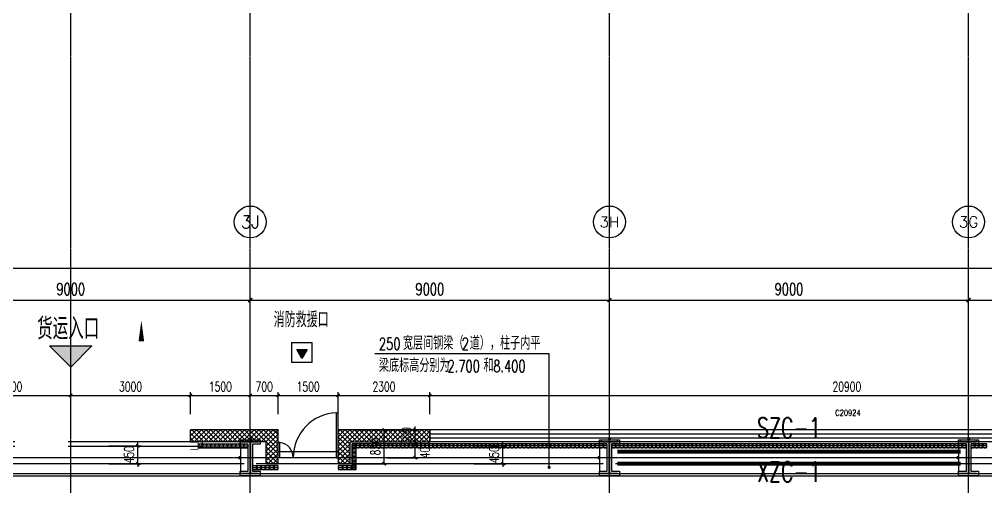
# Model space of a CAD drawing. Extents: x -954573 to 446329, y 489853 to 1226784.
# Drawn here: x -206642 to -182425, y 619996 to 631699 of the extents above; entities that cross this region are included whole.
import ezdxf
from ezdxf.enums import TextEntityAlignment as Align

# ---------------------------------------------------------------- set-up
doc = ezdxf.new("R2010")
doc.units = 0
doc.header["$LTSCALE"] = 10
doc.header["$MEASUREMENT"] = 0
for name, pattern in [('10平面$0$10平面$0$DASH', [0.35, 0.25, -0.1]), ('10平面$0$CENTER', [2, 1.25, -0.25, 0.25, -0.25]), ('10平面$0$DOTE', [2.42, 2, -0.2, 0.02, -0.2]), ('10平面$1$DASH', [0.35, 0.25, -0.1])]:
    doc.linetypes.add(name, pattern=pattern)
doc.layers.get('Defpoints').update_dxf_attribs({"color": 210})
for name, color, linetype in [('10平面$0$10平面$0$WINDOW', 8, 'Continuous'), ('10平面$0$A-AXIS-D', 8, 'Continuous'), ('10平面$0$A-AXIS-DOTE', 8, '10平面$0$DOTE'), ('10平面$0$A-AXIS-DP', 8, 'Continuous'), ('10平面$0$A-AXIS-SYMB', 8, 'Continuous'), ('10平面$0$A-HATCH-2', 8, 'Continuous'), ('10平面$0$A-HRAIL', 8, 'Continuous'), ('10平面$0$A-SFCE', 8, 'Continuous'), ('10平面$0$A-TEXT', 8, 'Continuous'), ('10平面$0$A-WINDOW', 8, 'Continuous'), ('10平面$0$AS-COLN', 8, 'Continuous'), ('10平面$0$AS-WALL', 8, 'Continuous'), ('10平面$0$DIM_SYMB', 8, 'Continuous'), ('10平面$0$FH-line', 8, 'Continuous'), ('10平面$0$FH-tri', 8, 'Continuous'), ('10平面$0$PUB_HATCH', 8, 'Continuous'), ('10平面$0$PUB_TEXT', 8, 'Continuous'), ('10平面$0$RP-N2-01$0$$0$A-WIND-J', 8, 'Continuous'), ('10平面$0$RP-N2-01$0$A-WIND-J', 8, 'Continuous'), ('10平面$0$建-窗', 8, 'Continuous'), ('10平面$0$建-门窗编号', 8, 'Continuous'), ('A-LIN-V', 9, 'Continuous')]:
    doc.layers.add(name, color=color, linetype=linetype)
doc.layers.add('10平面$0$THIN', color=7, linetype='Continuous', lineweight=0)
doc.layers.add('10平面$0$柱间支撑', color=6, linetype='10平面$0$CENTER', lineweight=0)
doc.styles.add('10平面$0$_TCH_AXIS', font='COMPLEX', dxfattribs={"bigfont": 'GBCBIG'})
doc.styles.add('10平面$0$_TCH_DIM', font='SIMPLEX', dxfattribs={"bigfont": 'GBCBIG'})
doc.styles.add('10平面$0$_TCH_DIM_T3', font='SIMPLEX', dxfattribs={"width": 0.705882, "bigfont": 'GBCBIG'})
doc.styles.add('10平面$0$A-STANDARD', font='SIMPLEX', dxfattribs={"bigfont": 'GBCBIG'})
doc.styles.add('10平面$0$A-WIN-LABEL', font='SIMPLEX', dxfattribs={"bigfont": 'GBCBIG'})
doc.styles.add('10平面$0$TSSD_Rein', font='tj-romans1.shx', dxfattribs={"width": 0.7, "bigfont": 'tj-hztxt.shx'})
doc.dimstyles.new('10平面$0$_TCH_ARCH&&10', dxfattribs={"dimtxt": 29.75, "dimasz": 10, "dimexe": 10, "dimexo": 10, "dimgap": 12.625, "dimtad": 1, "dimdec": 0, "dimzin": 0, "dimdsep": 46, "dimtxsty": '10平面$0$_TCH_DIM_T3', "dimblk": '10平面$0$_ArchTick', "dimcen": 0.09, "dimclrt": 7, "dimazin": 2, "dimtfac": 1, "dimtdec": 0, "dimtix": 1, "dimtmove": 2, "dimatfit": 3, "dimfxl": 0, "dimtolj": 1, "dimtzin": 0, "dimarcsym": 0})
doc.dimstyles.new('10平面$0$_TCH_ARCH&&100', dxfattribs={"dimtxt": 297.5, "dimasz": 100, "dimexe": 100, "dimexo": 100, "dimgap": 126.25, "dimtad": 1, "dimdec": 0, "dimzin": 0, "dimdsep": 46, "dimtxsty": '10平面$0$_TCH_DIM_T3', "dimblk": '10平面$0$_ArchTick', "dimcen": 0.09, "dimclrt": 7, "dimazin": 2, "dimtfac": 1, "dimtdec": 0, "dimtix": 1, "dimtmove": 2, "dimatfit": 3, "dimfxl": 0, "dimtolj": 1, "dimtzin": 0, "dimarcsym": 0})
doc.dimstyles.new('10平面$0$_TCH_ARCH&&80', dxfattribs={"dimtxt": 238, "dimasz": 80, "dimexe": 80, "dimexo": 80, "dimgap": 101, "dimtad": 1, "dimdec": 0, "dimzin": 0, "dimdsep": 46, "dimtxsty": '10平面$0$_TCH_DIM_T3', "dimblk": '10平面$0$_ArchTick', "dimcen": 0.09, "dimclrt": 7, "dimazin": 2, "dimtfac": 1, "dimtdec": 0, "dimtix": 1, "dimtmove": 2, "dimatfit": 3, "dimfxl": 0, "dimtolj": 1, "dimtzin": 0, "dimarcsym": 0})
pattern_1 = [(45, (60, 0), (-60.000061, 60.000061), []), (135, (60, 0), (-60.000061, -60.000061), [])]

# ---------------------------------------------------------------- blocks, each defined once
blk = doc.blocks.new('10平面$0$_ArchTick')
at = {"color": 0, "linetype": 'ByBlock', "const_width": 0.4}
blk.add_lwpolyline([(-0.5, -0.5), (0.5, 0.5)], dxfattribs=at)
blk = doc.blocks.new('*D3101')
at = {"layer": '10平面$0$A-AXIS-D', "color": 0, "lineweight": -2}
for p, q in [((10882, -180910), (10882, -180052)), ((10882, -180152), (19882, -180152)), ((19882, -180910), (19882, -180052))]:
    blk.add_line(p, q, dxfattribs=at)
at = {"layer": 'Defpoints', "color": 0}
for p in [(19882, -180152), (10882, -181010), (19882, -181010)]:
    blk.add_point(p, dxfattribs=at)
at = {"layer": '10平面$0$A-AXIS-D', "color": 0, "lineweight": -2, "xscale": 100, "yscale": 100, "zscale": 100, "rotation": 180}
blk.add_blockref('10平面$0$_ArchTick', (10882, -180152), dxfattribs=at)
at = {"layer": '10平面$0$A-AXIS-D', "color": 0, "lineweight": -2, "xscale": 100, "yscale": 100, "zscale": 100}
blk.add_blockref('10平面$0$_ArchTick', (19882, -180152), dxfattribs=at)
at = {"layer": '10平面$0$A-AXIS-D', "color": 7, "insert": (15382, -179877), "char_height": 297.5, "attachment_point": 5, "style": '10平面$0$_TCH_DIM_T3'}
blk.add_mtext('\\A1;9000', dxfattribs=at)
blk = doc.blocks.new('*D3102')
at = {"layer": '10平面$0$A-AXIS-D', "color": 0, "lineweight": -2}
for p, q in [((19882, -180910), (19882, -180052)), ((19882, -180152), (28882, -180152)), ((28882, -180910), (28882, -180052))]:
    blk.add_line(p, q, dxfattribs=at)
at = {"layer": 'Defpoints', "color": 0}
for p in [(28882, -180152), (19882, -181010), (28882, -181010)]:
    blk.add_point(p, dxfattribs=at)
at = {"layer": '10平面$0$A-AXIS-D', "color": 0, "lineweight": -2, "xscale": 100, "yscale": 100, "zscale": 100, "rotation": 180}
blk.add_blockref('10平面$0$_ArchTick', (19882, -180152), dxfattribs=at)
at = {"layer": '10平面$0$A-AXIS-D', "color": 0, "lineweight": -2, "xscale": 100, "yscale": 100, "zscale": 100}
blk.add_blockref('10平面$0$_ArchTick', (28882, -180152), dxfattribs=at)
at = {"layer": '10平面$0$A-AXIS-D', "color": 7, "insert": (24382, -179877), "char_height": 297.5, "attachment_point": 5, "style": '10平面$0$_TCH_DIM_T3'}
blk.add_mtext('\\A1;9000', dxfattribs=at)
blk = doc.blocks.new('*D3103')
at = {"layer": '10平面$0$A-AXIS-D', "color": 0, "lineweight": -2}
for p, q in [((28882, -180910), (28882, -180052)), ((28882, -180152), (37882, -180152)), ((37882, -180910), (37882, -180052))]:
    blk.add_line(p, q, dxfattribs=at)
at = {"layer": 'Defpoints', "color": 0}
for p in [(37882, -180152), (28882, -181010), (37882, -181010)]:
    blk.add_point(p, dxfattribs=at)
at = {"layer": '10平面$0$A-AXIS-D', "color": 0, "lineweight": -2, "xscale": 100, "yscale": 100, "zscale": 100, "rotation": 180}
blk.add_blockref('10平面$0$_ArchTick', (28882, -180152), dxfattribs=at)
at = {"layer": '10平面$0$A-AXIS-D', "color": 0, "lineweight": -2, "xscale": 100, "yscale": 100, "zscale": 100}
blk.add_blockref('10平面$0$_ArchTick', (37882, -180152), dxfattribs=at)
at = {"layer": '10平面$0$A-AXIS-D', "color": 7, "insert": (33382, -179877), "char_height": 297.5, "attachment_point": 5, "style": '10平面$0$_TCH_DIM_T3'}
blk.add_mtext('\\A1;9000', dxfattribs=at)
blk = doc.blocks.new('*D3104')
at = {"layer": '10平面$0$A-AXIS-D', "color": 0, "lineweight": -2}
for p, q in [((37882, -180910), (37882, -180052)), ((37882, -180152), (46882, -180152)), ((46882, -180910), (46882, -180052))]:
    blk.add_line(p, q, dxfattribs=at)
at = {"layer": 'Defpoints', "color": 0}
for p in [(46882, -180152), (37882, -181010), (46882, -181010)]:
    blk.add_point(p, dxfattribs=at)
at = {"layer": '10平面$0$A-AXIS-D', "color": 0, "lineweight": -2, "xscale": 100, "yscale": 100, "zscale": 100, "rotation": 180}
blk.add_blockref('10平面$0$_ArchTick', (37882, -180152), dxfattribs=at)
at = {"layer": '10平面$0$A-AXIS-D', "color": 0, "lineweight": -2, "xscale": 100, "yscale": 100, "zscale": 100}
blk.add_blockref('10平面$0$_ArchTick', (46882, -180152), dxfattribs=at)
at = {"layer": '10平面$0$A-AXIS-D', "color": 7, "insert": (42382, -179877), "char_height": 297.5, "attachment_point": 5, "style": '10平面$0$_TCH_DIM_T3'}
blk.add_mtext('\\A1;9000', dxfattribs=at)
blk = doc.blocks.new('*D3111')
at = {"layer": '10平面$0$A-AXIS-D', "color": 0, "lineweight": -2}
for p, q in [((-93018, -180810), (-93018, -179252)), ((-93018, -179352), (92682, -179352)), ((92682, -180810), (92682, -179252))]:
    blk.add_line(p, q, dxfattribs=at)
at = {"layer": 'Defpoints', "color": 0}
for p in [(92682, -179352), (-93018, -180910), (92682, -180910)]:
    blk.add_point(p, dxfattribs=at)
at = {"layer": '10平面$0$A-AXIS-D', "color": 0, "lineweight": -2, "xscale": 100, "yscale": 100, "zscale": 100, "rotation": 180}
blk.add_blockref('10平面$0$_ArchTick', (-93018, -179352), dxfattribs=at)
at = {"layer": '10平面$0$A-AXIS-D', "color": 0, "lineweight": -2, "xscale": 100, "yscale": 100, "zscale": 100}
blk.add_blockref('10平面$0$_ArchTick', (92682, -179352), dxfattribs=at)
at = {"layer": '10平面$0$A-AXIS-D', "color": 7, "insert": (-168, -179077), "char_height": 297.5, "attachment_point": 5, "style": '10平面$0$_TCH_DIM_T3'}
blk.add_mtext('\\A1;185700', dxfattribs=at)
blk = doc.blocks.new('10平面$0$JYC-1')
at = {"layer": '10平面$0$FH-tri'}
h = blk.add_hatch(color=2, dxfattribs=at)
h.dxf.hatch_style = 1
h.paths.add_polyline_path([(-154709, 26180), (-153459, 27430), (-153459, 26180)])
at = {"layer": '10平面$0$FH-tri', "color": 2}
blk.add_lwpolyline([(-154709, 26180), (-153459, 27430), (-153459, 27430), (-153459, 26180)], close=True, dxfattribs=at)
at = {"layer": '10平面$0$A-TEXT', "style": '10平面$0$A-STANDARD'}
blk.add_text('货运入口', height=900.2, rotation=45, dxfattribs=at).set_placement((-155267, 26005))
blk = doc.blocks.new('*D3387')
at = {"layer": '10平面$0$A-AXIS-DP', "color": 0, "lineweight": -2}
for p, q in [((-204400, 621020), (-203592, 621020)), ((-203672, 621020), (-203672, 621100)), ((-203672, 620570), (-203672, 621020)), ((-204400, 620570), (-203592, 620570)), ((-203672, 620570), (-203672, 620490))]:
    blk.add_line(p, q, dxfattribs=at)
at = {"layer": 'Defpoints', "color": 0}
for p in [(-204480, 621020), (-203672, 621020), (-204480, 620570)]:
    blk.add_point(p, dxfattribs=at)
at = {"layer": '10平面$0$A-AXIS-DP', "color": 0, "lineweight": -2, "xscale": 80, "yscale": 80, "zscale": 80}
for p, rotation in [((-203672, 621020), 270), ((-203672, 620570), 90)]:
    blk.add_blockref('10平面$0$_ArchTick', p, dxfattribs=dict(at, rotation=rotation))
at = {"layer": '10平面$0$A-AXIS-DP', "color": 7, "insert": (-203892, 620795), "char_height": 238, "attachment_point": 5, "rotation": 90, "style": '10平面$0$_TCH_DIM_T3'}
blk.add_mtext('\\A1;450', dxfattribs=at)
blk = doc.blocks.new('*D3390')
at = {"layer": '10平面$0$A-AXIS-DP', "color": 0, "lineweight": -2}
for p, q in [((-195250, 621020), (-194442, 621020)), ((-194522, 621020), (-194522, 621100)), ((-194522, 620570), (-194522, 621020)), ((-195250, 620570), (-194442, 620570)), ((-194522, 620570), (-194522, 620490))]:
    blk.add_line(p, q, dxfattribs=at)
at = {"layer": 'Defpoints', "color": 0}
for p in [(-195330, 621020), (-194522, 621020), (-195330, 620570)]:
    blk.add_point(p, dxfattribs=at)
at = {"layer": '10平面$0$A-AXIS-DP', "color": 0, "lineweight": -2, "xscale": 80, "yscale": 80, "zscale": 80}
for p, rotation in [((-194522, 621020), 270), ((-194522, 620570), 90)]:
    blk.add_blockref('10平面$0$_ArchTick', p, dxfattribs=dict(at, rotation=rotation))
at = {"layer": '10平面$0$A-AXIS-DP', "color": 7, "insert": (-194742, 620795), "char_height": 238, "attachment_point": 5, "rotation": 90, "style": '10平面$0$_TCH_DIM_T3'}
blk.add_mtext('\\A1;450', dxfattribs=at)
blk = doc.blocks.new('10平面$0$4324324')
at = {"layer": '10平面$0$A-HATCH-2', "linetype": '10平面$1$DASH'}
blk.add_line((-294754.2, 620270), (-135554.2, 620270), dxfattribs=at)
blk = doc.blocks.new('*D3408')
at = {"layer": '10平面$0$A-AXIS-DP', "color": 0, "lineweight": -2}
for p, q in [((-165054, 621030), (-165054, 621079)), ((-165054, 621069), (-164654, 621069)), ((-164654, 621030), (-164654, 621079))]:
    blk.add_line(p, q, dxfattribs=at)
at = {"layer": 'Defpoints', "color": 0}
for p in [(-165054, 621020), (-164654, 621069), (-164654, 621020)]:
    blk.add_point(p, dxfattribs=at)
at = {"layer": '10平面$0$A-AXIS-DP', "color": 0, "lineweight": -2, "xscale": 10, "yscale": 10, "zscale": 10, "rotation": 180}
blk.add_blockref('10平面$0$_ArchTick', (-165054, 621069), dxfattribs=at)
at = {"layer": '10平面$0$A-AXIS-DP', "color": 0, "lineweight": -2, "xscale": 10, "yscale": 10, "zscale": 10}
blk.add_blockref('10平面$0$_ArchTick', (-164654, 621069), dxfattribs=at)
at = {"layer": '10平面$0$A-AXIS-DP', "color": 7, "insert": (-164854, 621096), "char_height": 29.8, "attachment_point": 5, "style": '10平面$0$_TCH_DIM_T3'}
blk.add_mtext('\\A1;400', dxfattribs=at)
blk = doc.blocks.new('*D3409')
at = {"layer": '10平面$0$A-AXIS-DP', "color": 0, "lineweight": -2}
for p, q in [((-165064, 621020), (-165105, 621020)), ((-165095, 620220), (-165095, 621020)), ((-165064, 620220), (-165105, 620220))]:
    blk.add_line(p, q, dxfattribs=at)
at = {"layer": 'Defpoints', "color": 0}
for p in [(-165095, 621020), (-165054, 621020), (-165054, 620220)]:
    blk.add_point(p, dxfattribs=at)
at = {"layer": '10平面$0$A-AXIS-DP', "color": 0, "lineweight": -2, "xscale": 10, "yscale": 10, "zscale": 10}
for p, rotation in [((-165095, 621020), 90), ((-165095, 620220), 270)]:
    blk.add_blockref('10平面$0$_ArchTick', p, dxfattribs=dict(at, rotation=rotation))
at = {"layer": '10平面$0$A-AXIS-DP', "color": 7, "insert": (-165123, 620620), "char_height": 29.8, "attachment_point": 5, "rotation": 90, "style": '10平面$0$_TCH_DIM_T3'}
blk.add_mtext('\\A1;800', dxfattribs=at)
blk = doc.blocks.new('10平面$0$RP-N2-01$0$$0$xfjy')
at = {"layer": '10平面$0$RP-N2-01$0$$0$A-WIND-J'}
h = blk.add_hatch(color=256, dxfattribs=at)
h.dxf.hatch_style = 1
h.paths.add_polyline_path([(1141876, -26214), (1142135, -26214), (1142005, -25989)])
at = {"layer": '10平面$0$RP-N2-01$0$$0$A-WIND-J', "const_width": 25}
blk.add_lwpolyline([(1141755, -25889), (1141755, -26389), (1142255, -26389), (1142255, -25889)], close=True, dxfattribs=at)
at = {"layer": '10平面$0$RP-N2-01$0$$0$A-WIND-J'}
for points in [[(1141755, -26389), (1142255, -26389), (1142255, -25889), (1141755, -25889)], [(1141876, -26214), (1142135, -26214), (1142005, -25989)]]:
    blk.add_lwpolyline(points, close=True, dxfattribs=at)
blk = doc.blocks.new('10平面$0$RP-N2-01$0$xfjy')
at = {"layer": '10平面$0$RP-N2-01$0$$0$A-WIND-J'}
blk.add_blockref('10平面$0$RP-N2-01$0$$0$xfjy', (0, 0), dxfattribs=at)
blk = doc.blocks.new('10平面$0$1232')
at = {"layer": '10平面$0$RP-N2-01$0$A-WIND-J', "xscale": -1, "rotation": 180}
blk.add_blockref('10平面$0$RP-N2-01$0$xfjy', (-1341565, 597215, 0), dxfattribs=at)
at = {"layer": '10平面$0$A-TEXT', "style": '10平面$0$_TCH_DIM'}
blk.add_text('消防救援口', height=384.1, dxfattribs=at).set_placement((-200271, 623989, 0))
blk = doc.blocks.new('10平面$0$23124232432')
at = {"layer": '10平面$0$柱间支撑', "const_width": 100}
for points in [[(-183054, 620870), (-191654, 620870)], [(-183054, 620570), (-191654, 620570)]]:
    blk.add_lwpolyline(points, dxfattribs=at)
at = {"layer": '10平面$0$THIN', "style": '10平面$0$TSSD_Rein', "width": 0.7}
for s, p in [('SZC-1', (-187354, 621070)), ('XZC-1', (-187354, 619966))]:
    blk.add_text(s, height=500, dxfattribs=at).set_placement(p, align=Align.BOTTOM_CENTER)
blk = doc.blocks.new('10平面$0$3333')
at = {"layer": '10平面$0$A-SFCE', "const_width": 20}
blk.add_lwpolyline([(-227064, 766320), (-227064, 766510), (-227244, 766510), (-227244, 766320)], dxfattribs=at)
blk = doc.blocks.new('10平面$0$99平面图例外参$0$$LinePat$圆环')
for points in [[(0, 150), (300, 150)], [(0, 0), (300, 0)], [(0, -150), (300, -150)]]:
    blk.add_lwpolyline(points)
at = {"color": 0}
blk.add_circle((150, 0), 150, dxfattribs=at)
blk = doc.blocks.new('10平面$0$34242343243')
at = {"layer": '10平面$0$A-HRAIL', "yscale": 0.3333333333333333, "zscale": 0.3333333333333333}
for p, xscale, rotation in [((-202154, 621014), 0.3461108940497231, 2.034223195741682e-10), ((-202050, 621014), 0.3461108940497231, 2.034223195741682e-10), ((-201947, 621014), 0.3461108940497231, 2.034223195741682e-10), ((-201843, 621014), 0.3461108940497231, 2.034223195741682e-10), ((-201739, 621014), 0.3461108940497231, 2.034223195741682e-10), ((-201635, 621014), 0.3461108940497231, 2.034223195741682e-10), ((-201531, 621014), 0.3461108940497231, 2.034223195741682e-10), ((-201427, 621014), 0.3461108940497231, 2.034223195741682e-10), ((-201324, 621014), 0.3461108940497231, 2.034223195741682e-10), ((-201220, 621014), 0.3461108940497231, 2.034223195741682e-10), ((-201116, 621014), 0.3461108940497231, 2.034223195741682e-10), ((-201012, 621014), 0.3461108940497231, 2.034223195741682e-10), ((-198254, 620962), -0.3611111227129974, 270), ((-198203, 621014), -0.3384127419475277, 359.9999999997966), ((-198254, 620853), -0.3611111227129974, 270), ((-198101, 621014), -0.3384127419475277, 359.9999999997966), ((-198000, 621014), -0.3384127419475277, 359.9999999997966), ((-197898, 621014), -0.3384127419475277, 359.9999999997966), ((-197797, 621014), -0.3384127419475277, 359.9999999997966), ((-197695, 621014), -0.3384127419475277, 359.9999999997966), ((-197594, 621014), -0.3384127419475277, 359.9999999997966), ((-197492, 621014), -0.3384127419475277, 359.9999999997966), ((-197390, 621014), -0.3384127419475277, 359.9999999997966), ((-197289, 621014), -0.3384127419475277, 359.9999999997966), ((-197187, 621014), -0.3384127419475277, 359.9999999997966), ((-197086, 621014), -0.3384127419475277, 359.9999999997966), ((-196984, 621014), -0.3384127419475277, 359.9999999997966), ((-196883, 621014), -0.3384127419475277, 359.9999999997966), ((-196781, 621014), -0.3384127419475277, 359.9999999997966), ((-196680, 621014), -0.3384127419475277, 359.9999999997966), ((-196578, 621014), -0.3384127419475277, 359.9999999997966), ((-196477, 621014), -0.3384127419475277, 359.9999999997966), ((-196375, 621014), -0.3384127419475277, 359.9999999997966), ((-196274, 621014), -0.3384127419475277, 359.9999999997966), ((-196172, 621014), -0.3384127419475277, 359.9999999997966), ((-196071, 621014), -0.3384127419475277, 359.9999999997966), ((-195969, 621014), -0.3384127419475277, 359.9999999997966), ((-195868, 621014), -0.3384127419475277, 359.9999999997966), ((-195766, 621014), -0.3384127419475277, 359.9999999997966), ((-195665, 621014), -0.3384127419475277, 359.9999999997966), ((-195563, 621014), -0.3384127419475277, 359.9999999997966), ((-195462, 621014), -0.3384127419475277, 359.9999999997966), ((-195360, 621014), -0.3384127419475277, 359.9999999997966), ((-195258, 621014), -0.3384127419475277, 359.9999999997966), ((-195157, 621014), -0.3384127419475277, 359.9999999997966), ((-195055, 621014), -0.3384127419475277, 359.9999999997966), ((-194954, 621014), -0.3384127419475277, 359.9999999997966), ((-194852, 621014), -0.3384127419475277, 359.9999999997966), ((-194751, 621014), -0.3384127419475277, 359.9999999997966), ((-194649, 621014), -0.3384127419475277, 359.9999999997966), ((-194548, 621014), -0.3384127419475277, 359.9999999997966), ((-194446, 621014), -0.3384127419475277, 359.9999999997966), ((-194345, 621014), -0.3384127419475277, 359.9999999997966), ((-194243, 621014), -0.3384127419475277, 359.9999999997966), ((-194142, 621014), -0.3384127419475277, 359.9999999997966), ((-194040, 621014), -0.3384127419475277, 359.9999999997966), ((-193939, 621014), -0.3384127419475277, 359.9999999997966), ((-193837, 621014), -0.3384127419475277, 359.9999999997966), ((-193736, 621014), -0.3384127419475277, 359.9999999997966), ((-193634, 621014), -0.3384127419475277, 359.9999999997966), ((-193533, 621014), -0.3384127419475277, 359.9999999997966), ((-193431, 621014), -0.3384127419475277, 359.9999999997966), ((-193330, 621014), -0.3384127419475277, 359.9999999997966), ((-193228, 621014), -0.3384127419475277, 359.9999999997966), ((-193126, 621014), -0.3384127419475277, 359.9999999997966), ((-193025, 621014), -0.3384127419475277, 359.9999999997966), ((-192923, 621014), -0.3384127419475277, 359.9999999997966), ((-192822, 621014), -0.3384127419475277, 359.9999999997966), ((-192720, 621014), -0.3384127419475277, 359.9999999997966), ((-192619, 621014), -0.3384127419475277, 359.9999999997966), ((-192517, 621014), -0.3384127419475277, 359.9999999997966), ((-192416, 621014), -0.3384127419475277, 359.9999999997966), ((-192314, 621014), -0.3384127419475277, 359.9999999997966), ((-192213, 621014), -0.3384127419475277, 359.9999999997966), ((-192111, 621014), -0.3384127419475277, 359.9999999997966), ((-192010, 621014), -0.3384127419475277, 359.9999999997966), ((-191908, 621014), -0.3384127419475277, 359.9999999997966), ((-191699, 621014), -0.3368181818181796, 359.9999999997967), ((-191598, 621014), -0.3368181818181796, 359.9999999997967), ((-191497, 621014), -0.3368181818181796, 359.9999999997967), ((-191396, 621014), -0.3368181818181796, 359.9999999997967), ((-191295, 621014), -0.3368181818181796, 359.9999999997967), ((-191194, 621014), -0.3368181818181796, 359.9999999997967), ((-191093, 621014), -0.3368181818181796, 359.9999999997967), ((-190992, 621014), -0.3368181818181796, 359.9999999997967), ((-190891, 621014), -0.3368181818181796, 359.9999999997967), ((-190790, 621014), -0.3368181818181796, 359.9999999997967), ((-190689, 621014), -0.3368181818181796, 359.9999999997967), ((-190588, 621014), -0.3368181818181796, 359.9999999997967), ((-190487, 621014), -0.3368181818181796, 359.9999999997967), ((-190386, 621014), -0.3368181818181796, 359.9999999997967), ((-190285, 621014), -0.3368181818181796, 359.9999999997967), ((-190183, 621014), -0.3368181818181796, 359.9999999997967), ((-190082, 621014), -0.3368181818181796, 359.9999999997967), ((-189981, 621014), -0.3368181818181796, 359.9999999997967), ((-189880, 621014), -0.3368181818181796, 359.9999999997967), ((-189779, 621014), -0.3368181818181796, 359.9999999997967), ((-189678, 621014), -0.3368181818181796, 359.9999999997967), ((-189577, 621014), -0.3368181818181796, 359.9999999997967), ((-189476, 621014), -0.3368181818181796, 359.9999999997967), ((-189375, 621014), -0.3368181818181796, 359.9999999997967), ((-189274, 621014), -0.3368181818181796, 359.9999999997967), ((-189173, 621014), -0.3368181818181796, 359.9999999997967), ((-189072, 621014), -0.3368181818181796, 359.9999999997967), ((-188971, 621014), -0.3368181818181796, 359.9999999997967), ((-188870, 621014), -0.3368181818181796, 359.9999999997967), ((-188769, 621014), -0.3368181818181796, 359.9999999997967), ((-188668, 621014), -0.3368181818181796, 359.9999999997967), ((-188567, 621014), -0.3368181818181796, 359.9999999997967), ((-188466, 621014), -0.3368181818181796, 359.9999999997967), ((-188365, 621014), -0.3368181818181796, 359.9999999997967), ((-188264, 621014), -0.3368181818181796, 359.9999999997967), ((-188163, 621014), -0.3368181818181796, 359.9999999997967), ((-188062, 621014), -0.3368181818181796, 359.9999999997967), ((-187960, 621014), -0.3368181818181796, 359.9999999997967), ((-187859, 621014), -0.3368181818181796, 359.9999999997967), ((-187758, 621014), -0.3368181818181796, 359.9999999997967), ((-187657, 621014), -0.3368181818181796, 359.9999999997967), ((-187556, 621014), -0.3368181818181796, 359.9999999997967), ((-187455, 621014), -0.3368181818181796, 359.9999999997967), ((-187354, 621014), -0.3368181818181796, 359.9999999997967), ((-187253, 621014), -0.3368181818181796, 359.9999999997967), ((-187152, 621014), -0.3368181818181796, 359.9999999997967), ((-187051, 621014), -0.3368181818181796, 359.9999999997967), ((-186950, 621014), -0.3368181818181796, 359.9999999997967), ((-186849, 621014), -0.3368181818181796, 359.9999999997967), ((-186748, 621014), -0.3368181818181796, 359.9999999997967), ((-186647, 621014), -0.3368181818181796, 359.9999999997967), ((-186546, 621014), -0.3368181818181796, 359.9999999997967), ((-186445, 621014), -0.3368181818181796, 359.9999999997967), ((-186344, 621014), -0.3368181818181796, 359.9999999997967), ((-186243, 621014), -0.3368181818181796, 359.9999999997967), ((-186142, 621014), -0.3368181818181796, 359.9999999997967), ((-186041, 621014), -0.3368181818181796, 359.9999999997967), ((-185940, 621014), -0.3368181818181796, 359.9999999997967), ((-185839, 621014), -0.3368181818181796, 359.9999999997967), ((-185737, 621014), -0.3368181818181796, 359.9999999997967), ((-185636, 621014), -0.3368181818181796, 359.9999999997967), ((-185535, 621014), -0.3368181818181796, 359.9999999997967), ((-185434, 621014), -0.3368181818181796, 359.9999999997967), ((-185333, 621014), -0.3368181818181796, 359.9999999997967), ((-185232, 621014), -0.3368181818181796, 359.9999999997967), ((-185131, 621014), -0.3368181818181796, 359.9999999997967), ((-185030, 621014), -0.3368181818181796, 359.9999999997967), ((-184929, 621014), -0.3368181818181796, 359.9999999997967), ((-184828, 621014), -0.3368181818181796, 359.9999999997967), ((-184727, 621014), -0.3368181818181796, 359.9999999997967), ((-184626, 621014), -0.3368181818181796, 359.9999999997967), ((-184525, 621014), -0.3368181818181796, 359.9999999997967), ((-184424, 621014), -0.3368181818181796, 359.9999999997967), ((-184323, 621014), -0.3368181818181796, 359.9999999997967), ((-184222, 621014), -0.3368181818181796, 359.9999999997967), ((-184121, 621014), -0.3368181818181796, 359.9999999997967), ((-184020, 621014), -0.3368181818181796, 359.9999999997967), ((-183919, 621014), -0.3368181818181796, 359.9999999997967), ((-183818, 621014), -0.3368181818181796, 359.9999999997967), ((-183717, 621014), -0.3368181818181796, 359.9999999997967), ((-183616, 621014), -0.3368181818181796, 359.9999999997967), ((-183514, 621014), -0.3368181818181796, 359.9999999997967), ((-183413, 621014), -0.3368181818181796, 359.9999999997967), ((-183312, 621014), -0.3368181818181796, 359.9999999997967), ((-183211, 621014), -0.3368181818181796, 359.9999999997967), ((-183110, 621014), -0.3368181818181796, 359.9999999997967), ((-183009, 621014), -0.3368181818181796, 359.9999999997967), ((-182908, 621014), -0.3368181818181796, 359.9999999997967), ((-182699, 621014), -0.3368181818181818, 359.9999999997967), ((-182598, 621014), -0.3368181818181818, 359.9999999997967), ((-182497, 621014), -0.3368181818181818, 359.9999999997967), ((-182396, 621014), -0.3368181818181818, 359.9999999997967), ((-198254, 620745), -0.3611111227129974, 270), ((-198254, 620637), -0.3611111227129974, 270), ((-198254, 620528), -0.3611111227129974, 270), ((-198254, 620420), -0.3611111227129974, 270)]:
    blk.add_blockref('10平面$0$99平面图例外参$0$$LinePat$圆环', p, dxfattribs=dict(at, xscale=xscale, rotation=rotation))
for p, xscale in [((-200693, 620470), -0.358888866003496), ((-200585, 620470), -0.358888866003496), ((-200477, 620470), -0.358888866003496), ((-200370, 620470), -0.358888866003496), ((-200262, 620470), -0.358888866003496), ((-200154, 620470), -0.358888866003496), ((-198542, 620470), -0.3749999999076196), ((-198429, 620470), -0.3749999999076196), ((-198317, 620470), -0.3749999999076196), ((-198204, 620470), -0.3749999999076196)]:
    blk.add_blockref('10平面$0$99平面图例外参$0$$LinePat$圆环', p, dxfattribs=dict(at, xscale=xscale))
at = {"layer": '10平面$0$A-SFCE', "xscale": -1, "rotation": 270}
blk.add_blockref('10平面$0$3333', (-968675, 848174), dxfattribs=at)
blk = doc.blocks.new('*D3885')
at = {"layer": '10平面$0$A-AXIS-DP', "color": 0, "lineweight": -2}
for p, q in [((-197414, 621420), (-196640, 621420)), ((-196720, 621420), (-196720, 621500)), ((-196720, 621120), (-196720, 621420)), ((-197414, 621120), (-196640, 621120)), ((-196720, 621120), (-196720, 621040))]:
    blk.add_line(p, q, dxfattribs=at)
at = {"layer": 'Defpoints', "color": 0}
for p in [(-197494, 621420), (-196720, 621420), (-197494, 621120)]:
    blk.add_point(p, dxfattribs=at)
at = {"layer": '10平面$0$A-AXIS-DP', "color": 0, "lineweight": -2, "xscale": 80, "yscale": 80, "zscale": 80}
for p, rotation in [((-196720, 621420), 270), ((-196720, 621120), 90)]:
    blk.add_blockref('10平面$0$_ArchTick', p, dxfattribs=dict(at, rotation=rotation))
at = {"layer": '10平面$0$A-AXIS-DP', "color": 7, "insert": (-196940, 621270), "char_height": 238, "attachment_point": 5, "rotation": 90, "style": '10平面$0$_TCH_DIM_T3'}
blk.add_mtext('\\A1;300', dxfattribs=at)
blk = doc.blocks.new('*D3886')
at = {"layer": '10平面$0$A-AXIS-DP', "color": 0, "lineweight": -2}
for p, q in [((-197414, 621120), (-196640, 621120)), ((-196720, 620720), (-196720, 621120)), ((-197414, 620720), (-196640, 620720))]:
    blk.add_line(p, q, dxfattribs=at)
at = {"layer": 'Defpoints', "color": 0}
for p in [(-197494, 621120), (-196720, 621120), (-197494, 620720)]:
    blk.add_point(p, dxfattribs=at)
at = {"layer": '10平面$0$A-AXIS-DP', "color": 0, "lineweight": -2, "xscale": 80, "yscale": 80, "zscale": 80}
for p, rotation in [((-196720, 621120), 90), ((-196720, 620720), 270)]:
    blk.add_blockref('10平面$0$_ArchTick', p, dxfattribs=dict(at, rotation=rotation))
at = {"layer": '10平面$0$A-AXIS-DP', "color": 7, "insert": (-196480, 620920), "char_height": 238, "attachment_point": 5, "rotation": 90, "style": '10平面$0$_TCH_DIM_T3'}
blk.add_mtext('\\A1;400', dxfattribs=at)
blk = doc.blocks.new('*D3887')
at = {"layer": '10平面$0$A-AXIS-DP', "color": 0, "lineweight": -2}
for p, q in [((-198274, 621420), (-197420, 621420)), ((-197500, 620570), (-197500, 621420)), ((-198274, 620570), (-197420, 620570))]:
    blk.add_line(p, q, dxfattribs=at)
at = {"layer": 'Defpoints', "color": 0}
for p in [(-198354, 621420), (-197500, 621420), (-198354, 620570)]:
    blk.add_point(p, dxfattribs=at)
at = {"layer": '10平面$0$A-AXIS-DP', "color": 0, "lineweight": -2, "xscale": 80, "yscale": 80, "zscale": 80}
for p, rotation in [((-197500, 621420), 90), ((-197500, 620570), 270)]:
    blk.add_blockref('10平面$0$_ArchTick', p, dxfattribs=dict(at, rotation=rotation))
at = {"layer": '10平面$0$A-AXIS-DP', "color": 7, "insert": (-197720, 620995), "char_height": 238, "attachment_point": 5, "rotation": 90, "style": '10平面$0$_TCH_DIM_T3'}
blk.add_mtext('\\A1;850', dxfattribs=at)
blk = doc.blocks.new('*D4064')
at = {"layer": '10平面$0$A-AXIS-DP', "color": 0, "lineweight": -2}
for p, q in [((-208354, 621810), (-208354, 622360)), ((-208354, 622280), (-205354, 622280)), ((-205354, 621810), (-205354, 622360))]:
    blk.add_line(p, q, dxfattribs=at)
at = {"layer": 'Defpoints', "color": 0}
for p in [(-205354, 622280), (-208354, 621730), (-205354, 621730)]:
    blk.add_point(p, dxfattribs=at)
at = {"layer": '10平面$0$A-AXIS-DP', "color": 0, "lineweight": -2, "xscale": 80, "yscale": 80, "zscale": 80, "rotation": 180}
blk.add_blockref('10平面$0$_ArchTick', (-208354, 622280), dxfattribs=at)
at = {"layer": '10平面$0$A-AXIS-DP', "color": 0, "lineweight": -2, "xscale": 80, "yscale": 80, "zscale": 80}
blk.add_blockref('10平面$0$_ArchTick', (-205354, 622280), dxfattribs=at)
at = {"layer": '10平面$0$A-AXIS-DP', "color": 7, "insert": (-206854, 622500), "char_height": 238, "attachment_point": 5, "style": '10平面$0$_TCH_DIM_T3'}
blk.add_mtext('\\A1;3000', dxfattribs=at)
blk = doc.blocks.new('*D4065')
at = {"layer": '10平面$0$A-AXIS-DP', "color": 0, "lineweight": -2}
for p, q in [((-205354, 621810), (-205354, 622360)), ((-205354, 622280), (-202354, 622280)), ((-202354, 621810), (-202354, 622360))]:
    blk.add_line(p, q, dxfattribs=at)
at = {"layer": 'Defpoints', "color": 0}
for p in [(-202354, 622280), (-205354, 621730), (-202354, 621730)]:
    blk.add_point(p, dxfattribs=at)
at = {"layer": '10平面$0$A-AXIS-DP', "color": 0, "lineweight": -2, "xscale": 80, "yscale": 80, "zscale": 80, "rotation": 180}
blk.add_blockref('10平面$0$_ArchTick', (-205354, 622280), dxfattribs=at)
at = {"layer": '10平面$0$A-AXIS-DP', "color": 0, "lineweight": -2, "xscale": 80, "yscale": 80, "zscale": 80}
blk.add_blockref('10平面$0$_ArchTick', (-202354, 622280), dxfattribs=at)
at = {"layer": '10平面$0$A-AXIS-DP', "color": 7, "insert": (-203854, 622500), "char_height": 238, "attachment_point": 5, "style": '10平面$0$_TCH_DIM_T3'}
blk.add_mtext('\\A1;3000', dxfattribs=at)
blk = doc.blocks.new('*D4066')
at = {"layer": '10平面$0$A-AXIS-DP', "color": 0, "lineweight": -2}
for p, q in [((-202354, 621810), (-202354, 622360)), ((-202354, 622280), (-200854, 622280)), ((-200854, 621810), (-200854, 622360))]:
    blk.add_line(p, q, dxfattribs=at)
at = {"layer": 'Defpoints', "color": 0}
for p in [(-200854, 622280), (-202354, 621730), (-200854, 621730)]:
    blk.add_point(p, dxfattribs=at)
at = {"layer": '10平面$0$A-AXIS-DP', "color": 0, "lineweight": -2, "xscale": 80, "yscale": 80, "zscale": 80, "rotation": 180}
blk.add_blockref('10平面$0$_ArchTick', (-202354, 622280), dxfattribs=at)
at = {"layer": '10平面$0$A-AXIS-DP', "color": 0, "lineweight": -2, "xscale": 80, "yscale": 80, "zscale": 80}
blk.add_blockref('10平面$0$_ArchTick', (-200854, 622280), dxfattribs=at)
at = {"layer": '10平面$0$A-AXIS-DP', "color": 7, "insert": (-201604, 622500), "char_height": 238, "attachment_point": 5, "style": '10平面$0$_TCH_DIM_T3'}
blk.add_mtext('\\A1;1500', dxfattribs=at)
blk = doc.blocks.new('*D4067')
at = {"layer": '10平面$0$A-AXIS-DP', "color": 0, "lineweight": -2}
for p, q in [((-200854, 621810), (-200854, 622360)), ((-200854, 622280), (-200154, 622280)), ((-200154, 621810), (-200154, 622360))]:
    blk.add_line(p, q, dxfattribs=at)
at = {"layer": 'Defpoints', "color": 0}
for p in [(-200154, 622280), (-200854, 621730), (-200154, 621730)]:
    blk.add_point(p, dxfattribs=at)
at = {"layer": '10平面$0$A-AXIS-DP', "color": 0, "lineweight": -2, "xscale": 80, "yscale": 80, "zscale": 80, "rotation": 180}
blk.add_blockref('10平面$0$_ArchTick', (-200854, 622280), dxfattribs=at)
at = {"layer": '10平面$0$A-AXIS-DP', "color": 0, "lineweight": -2, "xscale": 80, "yscale": 80, "zscale": 80}
blk.add_blockref('10平面$0$_ArchTick', (-200154, 622280), dxfattribs=at)
at = {"layer": '10平面$0$A-AXIS-DP', "color": 7, "insert": (-200504, 622500), "char_height": 238, "attachment_point": 5, "style": '10平面$0$_TCH_DIM_T3'}
blk.add_mtext('\\A1;700', dxfattribs=at)
blk = doc.blocks.new('*D4068')
at = {"layer": '10平面$0$A-AXIS-DP', "color": 0, "lineweight": -2}
for p, q in [((-200154, 621810), (-200154, 622360)), ((-200154, 622280), (-198654, 622280)), ((-198654, 621810), (-198654, 622360))]:
    blk.add_line(p, q, dxfattribs=at)
at = {"layer": 'Defpoints', "color": 0}
for p in [(-198654, 622280), (-200154, 621730), (-198654, 621730)]:
    blk.add_point(p, dxfattribs=at)
at = {"layer": '10平面$0$A-AXIS-DP', "color": 0, "lineweight": -2, "xscale": 80, "yscale": 80, "zscale": 80, "rotation": 180}
blk.add_blockref('10平面$0$_ArchTick', (-200154, 622280), dxfattribs=at)
at = {"layer": '10平面$0$A-AXIS-DP', "color": 0, "lineweight": -2, "xscale": 80, "yscale": 80, "zscale": 80}
blk.add_blockref('10平面$0$_ArchTick', (-198654, 622280), dxfattribs=at)
at = {"layer": '10平面$0$A-AXIS-DP', "color": 7, "insert": (-199404, 622500), "char_height": 238, "attachment_point": 5, "style": '10平面$0$_TCH_DIM_T3'}
blk.add_mtext('\\A1;1500', dxfattribs=at)
blk = doc.blocks.new('*D4069')
at = {"layer": '10平面$0$A-AXIS-DP', "color": 0, "lineweight": -2}
for p, q in [((-198654, 621810), (-198654, 622360)), ((-198654, 622280), (-196354, 622280)), ((-196354, 621810), (-196354, 622360))]:
    blk.add_line(p, q, dxfattribs=at)
at = {"layer": 'Defpoints', "color": 0}
for p in [(-196354, 622280), (-198654, 621730), (-196354, 621730)]:
    blk.add_point(p, dxfattribs=at)
at = {"layer": '10平面$0$A-AXIS-DP', "color": 0, "lineweight": -2, "xscale": 80, "yscale": 80, "zscale": 80, "rotation": 180}
blk.add_blockref('10平面$0$_ArchTick', (-198654, 622280), dxfattribs=at)
at = {"layer": '10平面$0$A-AXIS-DP', "color": 0, "lineweight": -2, "xscale": 80, "yscale": 80, "zscale": 80}
blk.add_blockref('10平面$0$_ArchTick', (-196354, 622280), dxfattribs=at)
at = {"layer": '10平面$0$A-AXIS-DP', "color": 7, "insert": (-197504, 622500), "char_height": 238, "attachment_point": 5, "style": '10平面$0$_TCH_DIM_T3'}
blk.add_mtext('\\A1;2300', dxfattribs=at)
blk = doc.blocks.new('*D4070')
at = {"layer": '10平面$0$A-AXIS-DP', "color": 0, "lineweight": -2}
for p, q in [((-196354, 621810), (-196354, 622360)), ((-196354, 622280), (-175454, 622280)), ((-175454, 621810), (-175454, 622360))]:
    blk.add_line(p, q, dxfattribs=at)
at = {"layer": 'Defpoints', "color": 0}
for p in [(-175454, 622280), (-196354, 621730), (-175454, 621730)]:
    blk.add_point(p, dxfattribs=at)
at = {"layer": '10平面$0$A-AXIS-DP', "color": 0, "lineweight": -2, "xscale": 80, "yscale": 80, "zscale": 80, "rotation": 180}
blk.add_blockref('10平面$0$_ArchTick', (-196354, 622280), dxfattribs=at)
at = {"layer": '10平面$0$A-AXIS-DP', "color": 0, "lineweight": -2, "xscale": 80, "yscale": 80, "zscale": 80}
blk.add_blockref('10平面$0$_ArchTick', (-175454, 622280), dxfattribs=at)
at = {"layer": '10平面$0$A-AXIS-DP', "color": 7, "insert": (-185904, 622500), "char_height": 238, "attachment_point": 5, "style": '10平面$0$_TCH_DIM_T3'}
blk.add_mtext('\\A1;20900', dxfattribs=at)
blk = doc.blocks.new('10平面$0$10平面$0$$DorLib2D$00000126')
at = {"color": 0, "linetype": 'Continuous'}
for p, q in [((-0.532, 0.5), (-0.532, 0.9)), ((0.532, 0.9), (0.532, 0.5))]:
    blk.add_line(p, q, dxfattribs=at)
at = {"color": 0, "linetype": '10平面$0$10平面$0$DASH'}
for p, q in [((-0.532, 0.9), (0.532, 0.9)), ((-0.532, 0.5), (0.532, 0.5))]:
    blk.add_line(p, q, dxfattribs=at)
blk = doc.blocks.new('10平面$0$WINDOW2DLIB$DYNSTYLE$00000005')
at = {"color": 0}
for points in [[(-0.5, 0.5), (-0.5, -0.5)], [(-0.5, 0.5), (0.5, 0.5)], [(0.5, -0.5), (0.5, 0.5)], [(0.5, 0.1667), (-0.5, 0.1667)], [(0.5, -0.1667), (-0.5, -0.1667)], [(-0.5, -0.5), (0.5, -0.5)]]:
    blk.add_lwpolyline(points, dxfattribs=at)
blk = doc.blocks.new('10平面$0$DOOR2DLIB$SYSLIB$00000123')
at = {"color": 0}
for p, q in [((0.475, -0.001), (0.475, 0.752)), ((0.475, 0.752), (0.5, 0.752)), ((0.5, -0.001), (0.5, 0.752)), ((-0.5, 0), (-0.5, 0.252)), ((-0.475, 0.252), (-0.5, 0.252)), ((-0.475, 0), (-0.475, 0.252)), ((-0.475, 0), (-0.5, 0)), ((0.475, -0.001), (0.5, -0.001))]:
    blk.add_line(p, q, dxfattribs=at)
for centre, radius, start, end in [((0.505, -0.002), 0.755, 92.2493, 179.7238), ((-0.501, 0.003), 0.251, 359.7899, 84.0974)]:
    blk.add_arc(centre, radius, start, end, dxfattribs=at)
blk = doc.blocks.new('10平面$0$dote')
at = {"layer": '10平面$0$A-AXIS-D'}
for centre in [(19882.2, -178196), (28882.2, -178196), (37882.2, -178196)]:
    blk.add_circle(centre, 400, dxfattribs=at)
at = {"layer": '10平面$0$A-AXIS-DOTE', "ltscale": 2}
for p, q in [((15382.2, -264080), (15382.2, -167560.7)), ((19882.2, -264080), (19882.2, -167560.7)), ((28882.2, -264080), (28882.2, -167560.7)), ((37882.2, -264080), (37882.2, -167560.7)), ((98696.4, -184100), (-97273.6, -184100))]:
    blk.add_line(p, q, dxfattribs=at)
at = {"layer": '10平面$0$PUB_TEXT', "style": '10平面$0$_TCH_AXIS'}
for s, height, p, p2 in [('3J', 321.14, (19652.8, -178356.6), (20111.6, -178356.6)), ('3H', 265.5, (28635.7, -178328.8), (29128.7, -178328.8)), ('3G', 276.42, (37638.7, -178334.2), (38125.7, -178334.2))]:
    blk.add_text(s, height=height, dxfattribs=at).set_placement(p, p2, align=Align.FIT)
at = {"layer": '10平面$0$A-AXIS-D'}
for base, p1, p2, picture, middle in [((92682.2, -179352.2), (-93017.8, -180910.2), (92682.2, -180910.2), '*D3111', (-167.8, -179077.2)), ((19882.2, -180152.2), (10882.2, -181010.2), (19882.2, -181010.2), '*D3101', (15382.2, -179877.2)), ((28882.2, -180152.2), (19882.2, -181010.2), (28882.2, -181010.2), '*D3102', (24382.2, -179877.2)), ((37882.2, -180152.2), (28882.2, -181010.2), (37882.2, -181010.2), '*D3103', (33382.2, -179877.2)), ((46882.2, -180152.2), (37882.2, -181010.2), (46882.2, -181010.2), '*D3104', (42382.2, -179877.2))]:
    dim = blk.add_linear_dim(base=base, p1=p1, p2=p2, angle=0, dimstyle='10平面$0$_TCH_ARCH&&100', override={"dimgap": 0}, dxfattribs=at)
    dim.commit()
    dim.dimension.update_dxf_attribs({"geometry": picture, "text_midpoint": middle, "dimtype": 129})
blk = doc.blocks.new('10平面$0$3243243')
at = {"layer": '10平面$0$A-AXIS-SYMB'}
for p, q in [((-193365.8, 623320), (-197735.8, 623320)), ((-193365.8, 620480), (-193365.8, 623320))]:
    blk.add_line(p, q, dxfattribs=at)
at = {"layer": '10平面$0$A-AXIS-SYMB', "const_width": 40}
blk.add_lwpolyline([(-193365.8, 620460, 1), (-193365.8, 620500, 1)], format="xyb", close=True, dxfattribs=at)
at = {"layer": '10平面$0$A-SFCE', "linetype": '10平面$1$DASH'}
for p, q in [((-201004.2, 620570), (-218704.2, 620570)), ((-174004.2, 620570), (-191704.2, 620570)), ((-201004.2, 620320), (-218704.2, 620320)), ((-174004.2, 620320), (-191704.2, 620320))]:
    blk.add_line(p, q, dxfattribs=at)
at = {"layer": '10平面$0$A-SFCE', "color": 2, "linetype": '10平面$1$DASH'}
for p, q in [((-192004.2, 620570), (-200704.2, 620570)), ((-192004.2, 620320), (-200704.2, 620320))]:
    blk.add_line(p, q, dxfattribs=at)
at = {"layer": '10平面$0$PUB_TEXT', "style": '10平面$0$_TCH_DIM', "width": 0.705882}
for s, p in [('250', (-197630.8, 623425)), ('2', (-195556.3, 623425)), ('2.700', (-195910.6, 622865)), ('8.400', (-194764.9, 622865))]:
    blk.add_text(s, height=297.5, dxfattribs=at).set_placement(p)
at = {"layer": '10平面$0$PUB_TEXT', "style": '10平面$0$_TCH_DIM'}
for s, height, p in [('宽层间钢梁（', 337.59, (-197030.8, 623425)), ('道），柱子内平', 337.59, (-195356.3, 623425)), ('梁底标高分别为', 337.59, (-197630.8, 622865)), ('和', 337.6, (-195010.6, 622865))]:
    blk.add_text(s, height=height, dxfattribs=at).set_placement(p)
at = {"layer": '10平面$0$A-AXIS-DP', "color": 1}
for p1, p2, picture, middle in [((-204480, 620570), (-204480, 621020), '*D3387', (-203892, 620795)), ((-195330, 620570), (-195330, 621020), '*D3390', (-194742, 620795))]:
    dim = blk.add_aligned_dim(p1=p1, p2=p2, distance=-808, dimstyle='10平面$0$_TCH_ARCH&&80', dxfattribs=at)
    dim.commit()
    dim.dimension.update_dxf_attribs({"geometry": picture, "text_midpoint": middle})
blk = doc.blocks.new('10平面$0$w42343243')
at = {"layer": '10平面$0$A-HATCH-2'}
blk.add_lwpolyline([(-165104.2, 621070), (-164604.2, 621070), (-164604.2, 620958), (-164800.2, 620958), (-164800.2, 620282), (-164604.2, 620282), (-164604.2, 620170), (-165104.2, 620170), (-165104.2, 620282), (-164908.2, 620282), (-164908.2, 620958), (-165104.2, 620958)], close=True, dxfattribs=at)
at = {"layer": '10平面$0$AS-COLN', "color": 3}
blk.add_lwpolyline([(-165054.2, 621020), (-164654.2, 621020), (-164654.2, 621008), (-164850.2, 621008), (-164850.2, 620232), (-164654.2, 620232), (-164654.2, 620220), (-165054.2, 620220), (-165054.2, 620232), (-164858.2, 620232), (-164858.2, 621008), (-165054.2, 621008)], close=True, dxfattribs=at)
at = {"layer": '10平面$0$A-AXIS-DP'}
for p1, p2, distance, picture, middle in [((-165054.2, 620220), (-165054.2, 621020), 41.2, '*D3409', (-165122.9, 620620)), ((-165054.2, 621020), (-164654.2, 621020), 48.8, '*D3408', (-164854.2, 621096.2))]:
    dim = blk.add_aligned_dim(p1=p1, p2=p2, distance=distance, dimstyle='10平面$0$_TCH_ARCH&&10', dxfattribs=at)
    dim.commit()
    dim.dimension.update_dxf_attribs({"geometry": picture, "text_midpoint": middle})
blk = doc.blocks.new('10平面$0$42343')
at = {"layer": '10平面$0$A-WINDOW'}
for p in [(-36000, 100), (-27000, 100), (-18000, 100)]:
    blk.add_blockref('10平面$0$w42343243', p, dxfattribs=at)
blk = doc.blocks.new('10平面')
at = {"layer": '10平面$0$PUB_HATCH'}
h = blk.add_hatch(dxfattribs=at)
h.set_pattern_fill('多孔材料', color=256, scale=30, style=0)
h.set_pattern_definition(pattern_1)
h.paths.add_polyline_path([(-200454.2, 621119.9), (-200154.2, 621419.9), (-202354.2, 621419.9), (-202354.2, 621119.9)])
h = blk.add_hatch(dxfattribs=at)
h.set_pattern_fill('多孔材料', color=256, scale=30, style=0)
h.set_pattern_definition(pattern_1)
h.paths.add_polyline_path([(-200454.2, 620569.9), (-200154.2, 620869.9), (-200154.2, 621419.9), (-200454.2, 621119.9)])
h = blk.add_hatch(dxfattribs=at)
h.set_pattern_fill('多孔材料', color=256, scale=30, style=0)
h.set_pattern_definition(pattern_1)
h.paths.add_polyline_path([(-198354.2, 621119.9), (-196354.2, 621119.9), (-196354.2, 621419.9), (-198654.2, 621419.9)])
h = blk.add_hatch(dxfattribs=at)
h.set_pattern_fill('多孔材料', color=256, scale=30, style=0)
h.set_pattern_definition(pattern_1)
h.paths.add_polyline_path([(-198654.2, 620869.9), (-198354.2, 620569.9), (-198354.2, 621119.9), (-198654.2, 621419.9)])
h = blk.add_hatch(dxfattribs=at)
h.set_pattern_fill('多孔材料', color=256, scale=30, style=0)
h.set_pattern_definition(pattern_1)
h.paths.add_polyline_path([(-200454.2, 620569.9), (-200154.2, 620569.9), (-200154.2, 620869.9)])
h = blk.add_hatch(dxfattribs=at)
h.set_pattern_fill('多孔材料', color=256, scale=30, style=0)
h.set_pattern_definition(pattern_1)
h.paths.add_polyline_path([(-198654.2, 620869.9), (-198654.2, 620569.9), (-198354.2, 620569.9)])
at = {"layer": '10平面$0$10平面$0$WINDOW'}
blk.add_line((-198654.2, 620869.9), (-200154.2, 620869.9), dxfattribs=at)
at = {"layer": '10平面$0$A-AXIS-SYMB'}
blk.add_lwpolyline([(-203584.2, 622700, 0, 0, 0), (-203584.2, 624160, 0, 140, 0), (-203584.2, 623635, 0, 0, 0)], format="xyseb", dxfattribs=at)
at = {"layer": '10平面$0$AS-WALL'}
for p, q in [((-200154.2, 621419.9), (-202354.2, 621419.9)), ((-202354.2, 621119.9), (-202354.2, 621419.9)), ((-200154.2, 620869.9), (-200154.2, 621419.9)), ((-196354.2, 621419.9), (-198654.2, 621419.9)), ((-198654.2, 620869.9), (-198654.2, 621419.9)), ((-196354.2, 621119.9), (-196354.2, 621419.9)), ((-200454.2, 621119.9), (-202354.2, 621119.9)), ((-200454.2, 620569.9), (-200454.2, 621119.9)), ((-198354.2, 621119.9), (-196354.2, 621119.9)), ((-198354.2, 620569.9), (-198354.2, 621119.9)), ((-200154.2, 620569.9), (-200154.2, 620869.9)), ((-198654.2, 620869.9), (-198654.2, 620569.9)), ((-200454.2, 620569.9), (-200154.2, 620569.9)), ((-198654.2, 620569.9), (-198354.2, 620569.9))]:
    blk.add_line(p, q, dxfattribs=at)
blk.add_blockref('10平面$0$1232', (0, 0))
at = {"layer": '10平面$0$10平面$0$WINDOW', "zscale": 300}
for name, p, xscale, yscale, rotation in [('10平面$0$DOOR2DLIB$SYSLIB$00000123', (-199404.2, 620719.9), -1500, -1500, 179.9999999999555), ('10平面$0$10平面$0$$DorLib2D$00000126', (-205254.2, 621269.9), 6000, 300, 180)]:
    blk.add_blockref(name, p, dxfattribs=dict(at, xscale=xscale, yscale=yscale, rotation=rotation))
at = {"layer": '10平面$0$A-AXIS-DP'}
blk.add_blockref('10平面$0$3243243', (0, 0), dxfattribs=at)
at = {"layer": '10平面$0$A-WINDOW'}
for name in ['10平面$0$42343', '10平面$0$4324324']:
    blk.add_blockref(name, (0, 0), dxfattribs=at)
at = {"layer": '10平面$0$AS-WALL'}
blk.add_blockref('10平面$0$dote', (-220736.4, 804820), dxfattribs=at)
at = {"layer": '10平面$0$DIM_SYMB'}
blk.add_blockref('10平面$0$34242343243', (0, 0), dxfattribs=at)
at = {"layer": '10平面$0$FH-line', "xscale": 0.6000000000000002, "yscale": 0.6000000000000002, "zscale": 0.6000000000000002, "rotation": 315.0000000000014}
blk.add_blockref('10平面$0$JYC-1', (-151354.2, 546777.7), dxfattribs=at)
at = {"layer": '10平面$0$建-窗'}
ref = blk.add_blockref('10平面$0$WINDOW2DLIB$DYNSTYLE$00000005', (-185904.2, 621269.9), dxfattribs=dict(at, xscale=-20900, yscale=-300, zscale=300, rotation=359.9999999994913))
ref.add_attrib('A', 'C20924', (-186194.2, 621770.6), dxfattribs={"layer": '10平面$0$建-门窗编号', "height": 148.75, "style": '10平面$0$A-WIN-LABEL', "width": 0.705882})
at = {"layer": '10平面$0$柱间支撑'}
blk.add_blockref('10平面$0$23124232432', (0, 0), dxfattribs=at)
at = {"layer": '10平面$0$A-AXIS-DP'}
for p1, p2, distance, picture, middle in [((-208354.2, 621729.9), (-205354.2, 621729.9), 550, '*D4064', (-206854.2, 622499.9)), ((-205354.2, 621729.9), (-202354.2, 621729.9), 550, '*D4065', (-203854.2, 622499.9)), ((-202354.2, 621729.9), (-200854.2, 621729.9), 550, '*D4066', (-201604.2, 622499.9)), ((-200854.2, 621729.9), (-200154.2, 621729.9), 550, '*D4067', (-200504.2, 622499.9)), ((-200154.2, 621729.9), (-198654.2, 621729.9), 550, '*D4068', (-199404.2, 622499.9)), ((-198654.2, 621729.9), (-196354.2, 621729.9), 550, '*D4069', (-197504.2, 622499.9)), ((-196354.2, 621729.9), (-175454.2, 621729.9), 550, '*D4070', (-185904.2, 622499.9)), ((-198354.2, 620569.9), (-198354.2, 621419.9), -854.2, '*D3887', (-197720, 620994.9)), ((-197494.2, 621119.9), (-197494.2, 621419.9), -774.2, '*D3885', (-196940, 621269.9))]:
    dim = blk.add_aligned_dim(p1=p1, p2=p2, distance=distance, dimstyle='10平面$0$_TCH_ARCH&&80', dxfattribs=at)
    dim.commit()
    dim.dimension.update_dxf_attribs({"geometry": picture, "text_midpoint": middle})
dim = blk.add_linear_dim(base=(-196720, 621119.9), p1=(-197494.2, 620719.9), p2=(-197494.2, 621119.9), angle=90, dimstyle='10平面$0$_TCH_ARCH&&80', dxfattribs=at)
dim.commit()
dim.dimension.update_dxf_attribs({"geometry": '*D3886', "text_midpoint": (-196480, 620919.9), "dimtype": 129})

msp = doc.modelspace()

# ---------------------------------------------------------------- block references
at = {"layer": 'A-LIN-V'}
msp.add_blockref('10平面', (0, 0), dxfattribs=at)

doc.saveas('drawing.dxf')
